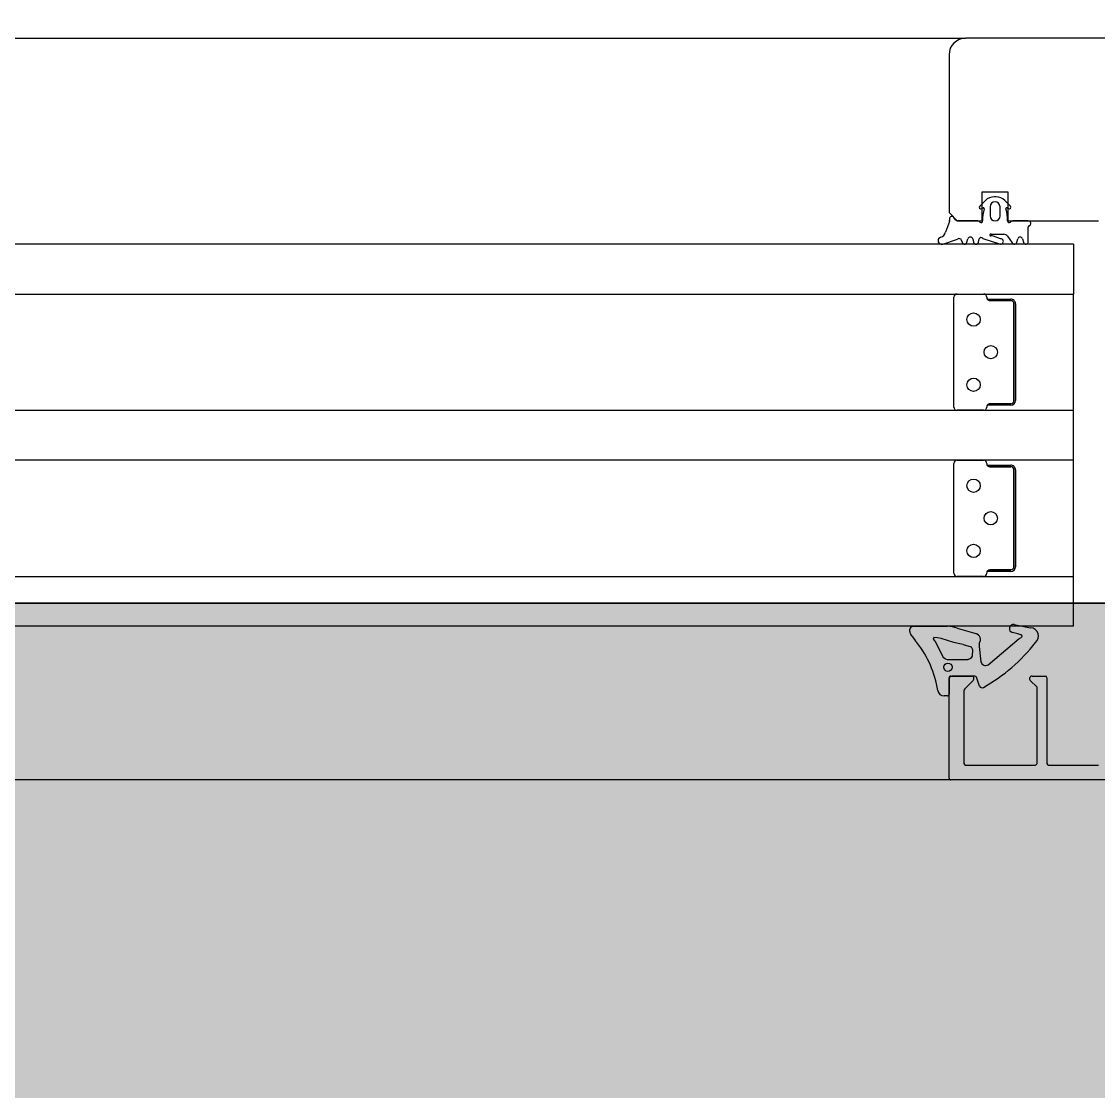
# Model space of a CAD drawing. Header units: centimetres. Extents: x 0.3 to 84.3, y 0.3 to 59.7.
# Drawn here: x 53.0826 to 53.342, y 16.1421 to 16.3997 of the extents above; entities that cross this region are included whole.
import ezdxf

# ---------------------------------------------------------------- set-up
doc = ezdxf.new("R2010")
doc.units = ezdxf.units.CM
for name, pattern in [('AUSGEZOGEN', [0]), ('PHANTOM', [63.50000000000001, 31.75, -6.35, 6.35, -6.35, 6.35, -6.35]), ('PUNKT', [6.35, 0, -6.35]), ('VERDECKT', [9.524999999999999, 6.35, -3.175])]:
    doc.linetypes.add(name, pattern=pattern)
for name, color, linetype, lineweight in [('Bodenplatte', 7, 'AUSGEZOGEN', 35), ('Decke', 7, 'AUSGEZOGEN', 35), ('Fenster', 7, 'AUSGEZOGEN', 35), ('Wand Beton bewehrt', 7, 'AUSGEZOGEN', 35)]:
    doc.layers.add(name, color=color, linetype=linetype, lineweight=lineweight)

msp = doc.modelspace()

# ---------------------------------------------------------------- hatches: boundary and pattern name
at = {"layer": 'Bodenplatte', "linetype": 'AUSGEZOGEN', "lineweight": 25, "true_color": 0xe0ffe0}
msp.add_hatch(color=254, dxfattribs=at).paths.add_polyline_path([(32.2359992861748, 16.2597363417714), (32.2359992861748, 16.09973634534768), (63.43599858880054, 16.09973634534768), (63.43599858880054, 16.2597363417714)])

# ---------------------------------------------------------------- linework, layer by layer
at = {"layer": 'Bodenplatte', "color": 92, "linetype": 'VERDECKT', "lineweight": 35, "true_color": 0x00c600}
msp.add_line((63.43599858880054, 16.2597363417714), (32.2359992861748, 16.2597363417714), dxfattribs=at)
at = {"layer": 'Decke', "color": 92, "linetype": 'PHANTOM', "lineweight": 35, "true_color": 0x00c600}
msp.add_line((32.2359992861748, 16.2597363417714), (63.43599858880049, 16.2597363417714), dxfattribs=at)
at = {"layer": 'Fenster', "color": 7, "linetype": 'AUSGEZOGEN', "lineweight": 25}
for p, q in [((50.38799630347478, 16.39573584822393), (53.30999723928046, 16.39573653107482)), ((53.38899723683566, 16.39573568283986), (53.30999723927921, 16.39573582043413)), ((53.30599723240329, 16.39173582750864), (53.30599716601748, 16.35373582834923)), ((53.31399716235055, 16.35173581444142), (53.31399717455898, 16.35873581428495)), ((53.31399717455898, 16.35873581428495), (53.32019717442036, 16.35873580347184)), ((53.31732339981522, 16.3575387810407), (53.31687094493257, 16.35753846078724)), ((53.32019717442036, 16.35873580347184), (53.32019716221195, 16.3517358036283)), ((53.31475016928248, 16.35665847310174), (53.31341258542491, 16.35531911668737)), ((53.31389583674693, 16.35469018359977), (53.31419571374336, 16.35486356261577)), ((53.3158955509877, 16.35513799584965), (53.31589695767303, 16.3529376789657)), ((53.3182966153321, 16.35293921309162), (53.3182951393003, 16.35515253042186)), ((53.32078252546555, 16.35531910421592), (53.31944494614093, 16.35665846515721)), ((53.31999939560532, 16.35486355279478), (53.32029927201496, 16.35469017276387)), ((53.30599716601748, 16.35373582834923), (53.30799716248469, 16.35173582490574)), ((53.30609716363447, 16.35222882741096), (53.30609716330412, 16.35203359271795)), ((53.30609716330412, 16.35203359271795), (53.30609716297446, 16.35183878331245)), ((53.30759560442851, 16.35199167951424), (53.30718865542565, 16.35257286507299)), ((53.30799716248469, 16.35173582490574), (53.31399716235055, 16.35173581444142)), ((53.31271857851581, 16.3517358168866), (53.30808709525291, 16.3517358245269)), ((53.32019716221195, 16.3517358036283), (53.34199716172466, 16.35173576560788)), ((53.32509718301367, 16.35173579453963), (53.32147652024726, 16.35173580206638)), ((53.30608153966864, 16.35158928893307), (53.30516571221118, 16.3489978395839)), ((53.32509715404641, 16.34673579511805), (53.32509715980923, 16.35021927052885)), ((53.30401343230267, 16.34779854772701), (53.30347849114618, 16.34745317166217)), ((53.30452590175791, 16.34613583082537), (53.30806618975151, 16.34733393200609)), ((53.30904325755174, 16.34703979598071), (53.30916631635034, 16.34658053118332)), ((53.31032542731599, 16.34658052922187), (53.31054210479606, 16.34738917511282)), ((53.31170121576171, 16.34738917315135), (53.31191789050501, 16.34658052652708)), ((53.31307700147063, 16.34658052456566), (53.31329367895072, 16.34738917045661)), ((53.31411039735706, 16.34749111062693), (53.31840943125037, 16.34613580671767)), ((53.31617489384956, 16.34853581090384), (53.31920524180463, 16.34853580577592)), ((53.31842658848489, 16.34742541244246), (53.31668292625433, 16.34804368266087)), ((53.32007126634295, 16.34803580432154), (53.32122596416688, 16.34643580167558)), ((53.3223251351252, 16.34658050838526), (53.3225418126053, 16.34738915427625)), ((53.32370092357093, 16.34738915231479), (53.32391759831421, 16.34658050569046)), ((53.33599715194649, 16.34613537177789), (50.36199521072569, 16.34613477937778)), ((53.33599715194718, 16.34613577622813), (53.33599713107435, 16.33413577649635)), ((50.36199518985283, 16.33413477964605), (53.33599713107363, 16.33413537204615)), ((53.30793713170157, 16.33413582530407), (53.3142971315594, 16.33413581424147)), ((53.33599708237099, 16.30613577712229), (53.33599713107435, 16.33413577649635)), ((53.30715708437241, 16.30691582726927), (53.30715713036227, 16.33335582667824)), ((53.31507713018523, 16.33335581290217), (53.31507713018523, 16.33335581290217)), ((53.31521712938918, 16.33289994273269), (53.31521712943418, 16.33292581266824)), ((53.31521712943418, 16.33292581266824), (53.3208571293081, 16.33292580285798)), ((53.31585712879367, 16.33256581156311), (53.32085712868191, 16.33256580286607)), ((53.32085712868191, 16.33256580286607), (53.31585712879367, 16.33256581156311)), ((53.32163712730772, 16.33178580152676), (53.3216370867796, 16.30848580204761)), ((53.3216370867796, 16.30848580204761), (53.32163712730772, 16.33178580152676)), ((53.32199712729968, 16.33178580090057), (53.32199708677156, 16.30848580142142)), ((53.32085708544029, 16.30770580342174), (53.31585708555208, 16.30770581211878)), ((53.31585708555208, 16.30770581211878), (53.32085708544029, 16.30770580342174)), ((50.36199514114952, 16.30613478027199), (53.33599708237031, 16.306135372672)), ((53.31429708285609, 16.30613581486737), (53.30793708299825, 16.30613582592996)), ((53.31507708421279, 16.30692581349299), (53.31507708421279, 16.30692581349299)), ((53.31521708494021, 16.30734581324005), (53.31521708498519, 16.30737168317569)), ((53.32085708481414, 16.30734580342983), (53.31521708494021, 16.30734581324005)), ((53.33599706149815, 16.29413577739056), (53.33599708237099, 16.30613577712229)), ((53.33599706149745, 16.29413537294027), (50.36199512027667, 16.29413478054021)), ((53.30715701479626, 16.26691582816339), (53.30715706078611, 16.29335582757235)), ((53.3079370621254, 16.29413582619818), (53.31429706198323, 16.29413581513559)), ((53.31507706060907, 16.29335581379628), (53.31507706060907, 16.29335581379628)), ((53.31521705981297, 16.29289994362676), (53.31521705985801, 16.2929258135624)), ((53.31521705985801, 16.2929258135624), (53.32085705973194, 16.29292580375218)), ((53.31585705921748, 16.29256581245723), (53.32085705910572, 16.29256580376023)), ((53.32085705910572, 16.29256580376023), (53.31585705921748, 16.29256581245723)), ((53.33599701279483, 16.2661357780164), (53.33599706149815, 16.29413577739056)), ((53.32163705773154, 16.29178580242092), (53.32163701720342, 16.26848580294173)), ((53.32163701720342, 16.26848580294173), (53.32163705773154, 16.29178580242092)), ((53.32199705772349, 16.29178580179473), (53.3219970171954, 16.26848580231554)), ((50.36199507157332, 16.26613478116606), (53.33599701279414, 16.26613537356616)), ((53.31429701327992, 16.26613581576148), (53.30793701342208, 16.26613582682412)), ((53.31507701463662, 16.26692581438706), (53.31507701463662, 16.26692581438706)), ((53.31521701536405, 16.26734581413416), (53.31521701540903, 16.26737168406981)), ((53.32085701523796, 16.26734580432399), (53.31521701536405, 16.26734581413416)), ((53.32085701586414, 16.2677058043159), (53.31585701597589, 16.26770581301289)), ((53.31585701597589, 16.26770581301289), (53.32085701586414, 16.2677058043159)), ((53.33599699192198, 16.25413577828463), (53.33599701279483, 16.2661357780164)), ((53.33599699192128, 16.25413537383438), (50.36199505070048, 16.25413478143433)), ((53.29747556520697, 16.25412623825914), (53.30562147893178, 16.25412622409008)), ((53.30795290003163, 16.25365473450957), (53.31244711372158, 16.25238232489174)), ((53.32171167151335, 16.25457191635169), (53.32566440326308, 16.25377727033706)), ((53.29710086974809, 16.25172481850741), (53.29683469040997, 16.25215692729762)), ((53.30236327918415, 16.25144445662614), (53.30218658045123, 16.25107108063017)), ((53.30218658045123, 16.25107108063017), (53.30263316602309, 16.25044248208597)), ((53.30321331291756, 16.25139115327147), (53.30236327918415, 16.25144445662614)), ((53.30409179442841, 16.25117800409526), (53.30321331291756, 16.25139115327147)), ((53.30561178107101, 16.25073357106676), (53.30409179442841, 16.25117800409526)), ((53.30718650822046, 16.25025028833989), (53.30561178107101, 16.25073357106676)), ((53.3153965929442, 16.24485970835572), (53.32288171276049, 16.25123377795594)), ((53.32259670998967, 16.25235397414195), (53.32131748418769, 16.25261114667455)), ((53.32330546410499, 16.25205921845286), (53.32259670998967, 16.25235397414195)), ((53.32288171276049, 16.25123377795594), (53.32329083919102, 16.25137900231262)), ((53.32329083919102, 16.25137900231262), (53.32346606335435, 16.25148640507719)), ((53.32353463199533, 16.25188753321704), (53.32330546410499, 16.25205921845286)), ((53.32346606335435, 16.25148640507719), (53.32361183920541, 16.25167697564762)), ((53.32361183920541, 16.25167697564762), (53.32353463199533, 16.25188753321704)), ((53.30263316602309, 16.25044248208597), (53.30462467590816, 16.24669713386993)), ((53.30822423005719, 16.24996320052306), (53.30718650822046, 16.25025028833989)), ((53.30940557995824, 16.24975271036574), (53.30822423005719, 16.24996320052306)), ((53.30940743669731, 16.24975270370037), (53.31131212098443, 16.2492241867205)), ((53.31131212098443, 16.2492241867205), (53.31168542067341, 16.24857266873087)), ((53.31168542067341, 16.24857266873087), (53.31154809195321, 16.24691405026971)), ((53.31327915614023, 16.24999379902347), (53.31327915487469, 16.24926622836388)), ((53.31327915487469, 16.24926622836388), (53.31369918775798, 16.2456048718177)), ((53.30587306690214, 16.24612515802123), (53.31050609873284, 16.24612514634873)), ((53.31062843789309, 16.24614807925055), (53.31050609873304, 16.24612514634873)), ((53.31071405573846, 16.24616925788396), (53.31062843789309, 16.24614807925055)), ((53.31085902464118, 16.24621211871113), (53.31071405573846, 16.24616925788396)), ((53.31100820437817, 16.24626680881911), (53.31085902464118, 16.24621211871113)), ((53.31117923458046, 16.24634654520769), (53.31100820437817, 16.24626680881911)), ((53.31154809195321, 16.24691405026971), (53.31117923458046, 16.24634654520769)), ((53.30599684591144, 16.21753583217301), (53.30599688800501, 16.24173583243992)), ((53.30599697000638, 16.24146382902637), (53.30599696358642, 16.23777291514916)), ((53.30639688869184, 16.24213583173519), (53.31139688858007, 16.24213582303824)), ((53.31222277979558, 16.24212621264651), (53.30665936560791, 16.24212622232353)), ((53.31182115085767, 16.2411115582544), (53.30977261920283, 16.23906303372605)), ((53.3133782861333, 16.23972099639387), (53.31259865611544, 16.24186302464727)), ((53.3271968840468, 16.23948726624281), (53.32557262241286, 16.24111153352715)), ((53.32599688825369, 16.24213579683501), (53.32919688818219, 16.2421357912689)), ((53.32959688747749, 16.24173579058211), (53.32959685164574, 16.22113579185048)), ((53.3095968825375, 16.23863876997252), (53.30959685209282, 16.22113582663856)), ((53.32719685212614, 16.22113579602501), (53.3271968840468, 16.23948726624281)), ((53.30559696289956, 16.2373729158539), (53.30484458484248, 16.23737291716257)), ((53.3099968513881, 16.22073582595176), (53.32679685143935, 16.22073579672974)), ((53.32999685094106, 16.22073579116364), (53.34199693353525, 16.22073577029069)), ((53.30639684520675, 16.21713583148617), (50.39159506895882, 16.21713513611308)), ((53.45559695592033, 16.21713557196686), (53.30639684520675, 16.21713583148617))]:
    msp.add_line(p, q, dxfattribs=at)
for centre, radius in [((53.31191712091528, 16.3279858185187), 0.001599999964237213), ((53.31603710716886, 16.32013581152782), 0.001599999964237213), ((53.31191709360662, 16.31228581886961), 0.001599999964237213), ((53.31191705133911, 16.28798581941282), 0.001599999964237213), ((53.31603703759269, 16.28013581242193), 0.001599999964237213), ((53.31191702403046, 16.27228581976378), 0.001599999964237213), ((53.30573321592595, 16.24428061230655), 0.0009951991738439434)]:
    msp.add_circle(centre, radius, dxfattribs=at)
for centre, radius, start, end in [((53.30999723231392, 16.39173582052353), 0.003999999910593032, 89.99990022899986, 179.9998999444309), ((53.31687289538824, 16.35453822525551), 0.003000236165644155, 90.03724802970882, 135.0334656301439), ((53.3173214384903, 16.35453745103541), 0.003001330646088998, 44.96634045708164, 89.96255805754049), ((53.31369558305582, 16.35503643899287), 0.0003999929225091269, 135.0324055226137, 300.0425553596178), ((53.32210958187243, 16.35213620910321), 0.008021383202929644, 161.7762439254707, 182.7201820232835), ((53.3142958582823, 16.35469046969337), 0.000199975219618, 346.7768187485676, 120.0519317669671), ((53.31709538428621, 16.35513880094608), 0.001199833568615641, 0.655639418556754, 180.0384458610773), ((53.3198992504806, 16.35469046021121), 0.0001999752196213105, 59.94787431811682, 193.22298733749), ((53.31208551824579, 16.35213622606597), 0.008021383202948764, 357.2789485916348, 18.22356216215025), ((53.32049952687799, 16.35503642747916), 0.0003999929225092771, 239.957250727159, 44.967400565133), ((53.30409716301913, 16.35183878669681), 0.001999999955336423, 352.8337455742262, 359.9999030449896), ((53.30669716361149, 16.35222872007366), 0.0005999999865903835, 34.99990034524734, 179.9897500466556), ((53.30808709624267, 16.35233582451345), 0.0005999999865911402, 214.9999003455253, 269.9999054830727), ((53.31271857682363, 16.35073581690893), 0.0009999999776539726, 45.62214828025866, 89.9999030436636), ((53.3136977079144, 16.35173644614328), 0.0003999845071054933, 225.6221482808052, 2.734403584794342), ((53.31709678235174, 16.35294493866876), 0.00119984664144861, 180.3466717089719, 359.7265878487358), ((53.32049739085656, 16.35173643463417), 0.0003999845012336788, 177.2789482613743, 314.3776574767921), ((53.32147651855505, 16.35073580208872), 0.0009999999776518973, 89.9999030436636, 134.3776578069228), ((53.32509718176635, 16.35113579455296), 0.000599999986588471, 293.576805841121, 89.99988089085377), ((53.32549715980032, 16.35021926985195), 0.0003999999910624642, 113.5768058402956, 179.9999030449896), ((53.30424364926333, 16.34698647907492), 0.000896252707212366, 148.619748621417, 288.3562936325707), ((53.3035321164329, 16.34941419746896), 0.001685819994912878, 286.5892440448976, 345.7013324186494), ((53.30846370180615, 16.3468845055378), 0.0005999999865881322, 14.99990304383573, 131.4923547720142), ((53.30974587209593, 16.34673582162617), 0.0005999999865885974, 194.999903043508, 344.9999030434845), ((53.31112166001611, 16.34723388270849), 0.000599999986592597, 14.99990304350803, 164.9999030434844), ((53.31249744625061, 16.34673581696997), 0.0005999999865885974, 194.9999030436837, 344.9999030436601), ((53.31372316816061, 16.34727085236681), 0.000445488666257836, 29.63147531677076, 164.5978856589185), ((53.31606011424402, 16.34834857821856), 0.0002196142897805106, 58.49037504347779, 269.8166429104888), ((53.31622543469569, 16.34702083542988), 0.001120497650215132, 65.90233940176661, 98.52084474320954), ((53.31844884257441, 16.34678019937409), 0.0006455967380041498, 266.5001257232063, 91.97540968836604), ((53.31920524011241, 16.34753580579817), 0.0009999999776428021, 29.99990304333498, 89.9999030436636), ((53.3217455799052, 16.34673580078956), 0.0005999999865883179, 209.999903043733, 344.9999030438122), ((53.32312136782534, 16.34723386187187), 0.0005999999865885807, 14.99990304368367, 164.9999030436601), ((53.32449715405982, 16.34673579613336), 0.0005999999865896489, 194.9999030438357, 359.9999030449896), ((53.30793713034483, 16.33335582532144), 0.0007799999825662963, 89.99990033922516, 179.9999003386106), ((53.3142971302027, 16.33335581425885), 0.0007799999825662963, 359.9999003386106, 89.99990033922516), ((53.31585713015043, 16.33334581154562), 0.0007799999825663531, 179.9999003386106, 269.9999003392251), ((53.31585713015043, 16.33334581154562), 0.0007799999825662963, 214.8637382938813, 269.9999003392251), ((53.32085712732516, 16.33178580288344), 0.001139999974518432, 359.9999003386106, 89.99990033922516), ((53.32085712732516, 16.33178580288344), 0.0007799999825662963, 359.9999003386106, 89.99990033922516), ((53.32085712732516, 16.33178580288344), 0.0007799999825653868, 359.9999003386106, 89.99990033922516), ((53.31585708419534, 16.30692581213615), 0.0007799999825662963, 89.99990033922516, 179.9999003386106), ((53.31585708419534, 16.30692581213615), 0.0007799999825663253, 89.99990033922516, 145.1360623852721), ((53.32085708679706, 16.30848580340429), 0.0007799999825653868, 269.9999003392251, 359.9999003386106), ((53.32085708679706, 16.30848580340429), 0.0007799999825662963, 269.9999003392251, 359.9999003386106), ((53.32085708679706, 16.30848580340429), 0.001139999974518432, 269.9999003392251, 359.9999003386106), ((53.30793708435499, 16.30691582591252), 0.0007799999825662963, 179.9999003386106, 269.9999003392251), ((53.31429708421285, 16.30691581484984), 0.0007799999825662963, 269.9999003392251, 359.9999003386106), ((53.3079370607687, 16.2933558262156), 0.0007799999825662963, 89.99990033922516, 179.9999003386106), ((53.31429706062652, 16.293355815153), 0.0007799999825662963, 359.9999003386106, 89.99990033922516), ((53.31585706057425, 16.29334581243974), 0.0007799999825663531, 179.9999003386106, 269.9999003392251), ((53.31585706057425, 16.29334581243974), 0.0007799999825662963, 214.8637382936671, 269.9999003392251), ((53.320857057749, 16.29178580377765), 0.0007799999825662963, 359.9999003386106, 89.99990033922516), ((53.320857057749, 16.29178580377765), 0.0007799999825653868, 359.9999003386106, 89.99990033922516), ((53.320857057749, 16.29178580377765), 0.001139999974518432, 359.9999003386106, 89.99990033922516), ((53.30793701477879, 16.26691582680663), 0.0007799999825662963, 179.9999003386106, 269.9999003392251), ((53.31429701463665, 16.26691581574395), 0.0007799999825662963, 269.9999003392251, 359.9999003386106), ((53.31585701461919, 16.26692581303036), 0.0007799999825644772, 89.99990033922516, 179.9999003386106), ((53.31585701461919, 16.26692581303036), 0.0007799999825663253, 89.99990033922516, 145.1360623849737), ((53.32085701722089, 16.26848580429845), 0.001139999974518432, 269.9999003392251, 359.9999003386106), ((53.32085701722089, 16.26848580429845), 0.0007799999825653868, 269.9999003392251, 359.9999003386106), ((53.32085701722089, 16.26848580429845), 0.0007799999825662963, 269.9999003392251, 359.9999003386106), ((53.29747556346762, 16.25312623828144), 0.0009999999776484742, 89.99990033922516, 199.0257043071507), ((53.30562146066242, 16.24812618486334), 0.006000039226772655, 67.13440738242497, 89.99982554186407), ((53.32151457841627, 16.25359153139933), 0.001000000171806752, 78.63297947267827, 258.632913344758), ((53.3255593220676, 16.25178003252794), 0.002000000230956684, 310.1425971007098, 86.98825909882247), ((53.29959427153696, 16.25385683133685), 0.003241135871724434, 199.0257043071363, 211.63310038522), ((53.30445665183323, 16.25625598577635), 0.008639386951827381, 211.6331003853625, 224.3833749565146), ((53.31202647611276, 16.25089661205706), 0.001544110949683923, 324.2195106861415, 74.19202895145325), ((53.27857193644966, 16.23484073507861), 0.0249961633308081, 8.845852261491773, 37.95116223645104), ((53.29390764454789, 16.27579842522177), 0.04168665193343189, 299.2311852757628, 322.204810348469), ((53.30584123889523, 16.24770404361142), 0.001579206360546857, 219.6134552078687, 271.1548420743759), ((53.31482026204939, 16.24585272460444), 0.00114814570972573, 192.4667047585768, 300.1302003003526), ((53.3063968879961, 16.2417358317441), 0.000399999991059849, 89.99990033922516, 179.9999003422677), ((53.30665936445575, 16.24146382787416), 0.0006623944493432686, 89.99994393941145, 179.9999003349536), ((53.31139688753646, 16.24153582305156), 0.0005999999865802238, 314.9999003381159, 89.99990034193924), ((53.31222277926756, 16.24172621717652), 0.0003999996110593226, 19.99993085970567, 89.99994393974313), ((53.32599688721008, 16.24153579684834), 0.0005999999865882603, 89.99990033922516, 224.9999003390755), ((53.32919688748643, 16.24173579127786), 0.0003999999910534824, 359.9999003422677, 89.99990034024295), ((53.30484458762555, 16.23897291712673), 0.001599999964237577, 190.3827220236468, 269.9999003394796), ((53.30559696359535, 16.23777291584492), 0.0003999999910603037, 269.9999003392251, 359.9999003422677), ((53.31019688252411, 16.23863876892878), 0.0005999999865899486, 134.9999003385957, 179.9999003422677), ((53.31394210207449, 16.23992620742764), 0.0005999999865888938, 199.9998935395301, 302.5228321188681), ((53.30999685208386, 16.22113582594278), 0.0003999999910675798, 179.9999003422677, 269.9999003392251), ((53.32679685213512, 16.22113579672072), 0.0003999999910516636, 269.9999003392251, 359.9999003422677), ((53.32999685163681, 16.22113579115466), 0.0003999999910616679, 179.9999003422677, 269.9999003392251), ((53.30639684590249, 16.21753583147719), 0.0003999999910534824, 179.9999003349536, 269.9999003392251)]:
    msp.add_arc(centre, radius, start, end, dxfattribs=at)
at = {"layer": 'Wand Beton bewehrt', "color": 180, "linetype": 'PUNKT', "lineweight": 35}
for p, q in [((56.67599873989829, 16.39973633864184), (50.08599888719624, 16.39973633864184)), ((50.31599888205534, 16.25973634177108), (56.4459987450392, 16.25973634177108))]:
    msp.add_line(p, q, dxfattribs=at)

doc.saveas('drawing.dxf')
